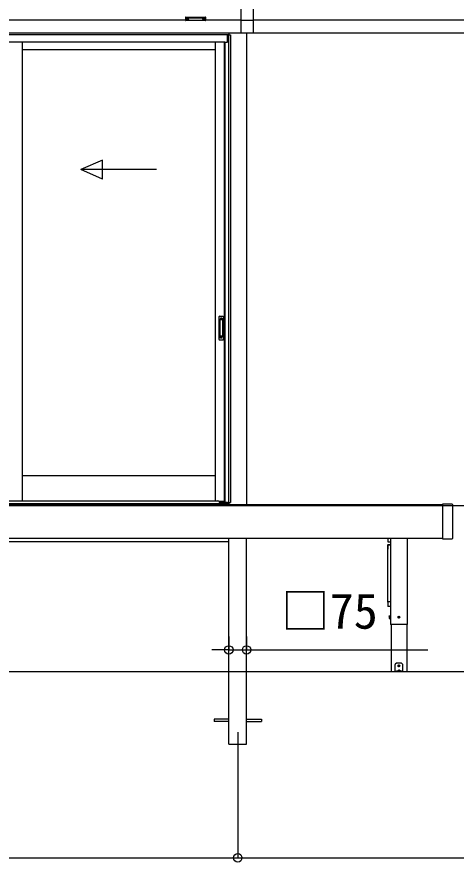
# Model space of a CAD drawing. Units: millimetres, scale not verified. Extents: x -10500 to 10500, y -15600 to 15524.
# Drawn here: x -5734 to -3882, y 8236 to 11803 of the extents above; entities that cross this region are included whole.
import ezdxf
from ezdxf.enums import TextEntityAlignment as Align

# ---------------------------------------------------------------- set-up
doc = ezdxf.new("R2010")
doc.units = ezdxf.units.MM
doc.header["$LTSCALE"] = 80
for name, color, linetype in [('0-3_YKK_12', 2, 'Continuous'), ('0-4_YKK_A1', 4, 'Continuous'), ('0-5_YKK_D', 6, 'Continuous')]:
    doc.layers.add(name, color=color, linetype=linetype)
doc.styles.add('ＭＳ ゴシック', font='')
doc.styles.get('ＭＳ ゴシック').set_extended_font_data('MS Gothic')

msp = doc.modelspace()

# ---------------------------------------------------------------- linework, layer by layer
at = {"layer": '0-3_YKK_12'}
msp.add_line((-4803, 8784.5), (-4803, 8684.5), dxfattribs=at)
at = {"layer": '0-4_YKK_A1'}
for p, q in [((-5023, 11789.5), (-8223, 11789.5)), ((-5023, 11801.19), (-5023, 11800.14)), ((-5023, 11800.14), (-5023, 11788.16)), ((-5022, 11799.77), (-5022, 11801.5)), ((-5022, 11801.5), (-4939, 11801.5)), ((-4980.5, 11799.77), (-5022, 11799.77)), ((-5022, 11787.21), (-5022, 11799.3)), ((-5022, 11787.21), (-5022, 11787.16)), ((-5021.4, 11793.29), (-5021.4, 11792.81)), ((-5018, 11790.65), (-5018, 11790.36)), ((-5016, 11791.55), (-5016, 11791.01)), ((-5016, 11791.55), (-5015, 11791.55)), ((-5016, 11790.11), (-5016, 11790.06)), ((-5015, 11791.55), (-5015, 11791.01)), ((-5015, 11790.11), (-5015, 11790.06)), ((-5013, 11790.65), (-5013, 11790.36)), ((-5009.6, 11793.29), (-5009.6, 11792.81)), ((-4939, 11799.77), (-4980.5, 11799.77)), ((-4980.5, 11799.3), (-4939, 11799.3)), ((-4951.4, 11793.29), (-4951.4, 11792.81)), ((-4948, 11790.65), (-4948, 11790.36)), ((-4946, 11791.55), (-4946, 11791.01)), ((-4945, 11791.55), (-4946, 11791.55)), ((-4946, 11790.11), (-4946, 11790.06)), ((-4945, 11791.55), (-4945, 11791.01)), ((-4945, 11790.11), (-4945, 11790.06)), ((-4943, 11790.65), (-4943, 11790.36)), ((-4939.6, 11793.29), (-4939.6, 11792.81)), ((-4939, 11801.5), (-4939, 11799.77)), ((-4939, 11799.77), (-4939, 11799.3)), ((-4939, 11799.3), (-4939, 11787.21)), ((-4939, 11787.21), (-4939, 11787.16)), ((-4938, 11800.14), (-4938, 11801.19)), ((-4938, 11788.16), (-4938, 11800.14)), ((-4788, 11789.5), (-4938, 11789.5)), ((-4738, 11787.27), (-4788, 11787.27)), ((-1383, 11789.5), (-4738, 11789.5)), ((-4765.5, 11734.5), (-8242.6, 11734.5)), ((-4841, 11734.5), (-8242.6, 11734.5)), ((-4841, 11734.5), (-4841, 11726.5)), ((-4840.5, 11734.5), (-4840.5, 11726.5)), ((-4765.5, 11734.5), (-4765.5, 9744.5)), ((-1363.4, 11734.5), (-4760.5, 11734.5)), ((-4841, 11727.5), (-8242.6, 11727.5)), ((-4846.5, 11726.5), (-8242.6, 11726.5)), ((-4846.5, 11696.5), (-4846.5, 11726.5)), ((-4846, 11726.5), (-4833, 11726.5)), ((-4846, 11726.5), (-4846, 11696.5)), ((-4841.8, 11726.5), (-4841.8, 9753.5)), ((-4833, 11726.5), (-4833, 9753.5)), ((-4857, 11696.5), (-8242.6, 11696.5)), ((-5711.75, 11696.5), (-5711.75, 9761)), ((-5711.75, 11664.5), (-4898, 11664.5)), ((-4898, 11696.5), (-4898, 9761)), ((-4860.2, 11696.5), (-4860.2, 9757.5)), ((-4857, 11696.5), (-4857, 9755)), ((-4857, 11696.5), (-4846, 11696.5)), ((-5373.22, 11198.13), (-5464.88, 11158.13)), ((-5373.22, 11118.13), (-5373.22, 11198.13)), ((-5144.88, 11158.13), (-5464.88, 11158.13)), ((-5373.22, 11118.13), (-5464.88, 11158.13)), ((-4882, 10536.5), (-4882, 10442.5)), ((-4879, 10539.5), (-4866, 10539.5)), ((-4878.2, 10525.5), (-4878.2, 10453.5)), ((-4878.1, 10525.95), (-4877.91, 10524.09)), ((-4877.91, 10523.09), (-4877.91, 10455.91)), ((-4867.8, 10526.5), (-4877.2, 10526.5)), ((-4868.16, 10524.09), (-4876.91, 10524.09)), ((-4869, 10531.5), (-4876, 10531.5)), ((-4876, 10531.49), (-4876, 10527)), ((-4869, 10529.09), (-4876, 10529.09)), ((-4869, 10528.59), (-4876, 10528.59)), ((-4869, 10531.49), (-4869, 10527)), ((-4867.17, 10524.09), (-4866.93, 10525.99)), ((-4867.17, 10523.09), (-4867.17, 10455.91)), ((-4866.8, 10525.5), (-4866.8, 10453.5)), ((-4863, 10536.5), (-4863, 10442.5)), ((-4878.1, 10453.05), (-4877.91, 10454.91)), ((-4867.8, 10452.5), (-4877.2, 10452.5)), ((-4868.16, 10454.91), (-4876.91, 10454.91)), ((-4876, 10447.51), (-4876, 10452)), ((-4869, 10450.41), (-4876, 10450.41)), ((-4869, 10449.91), (-4876, 10449.91)), ((-4869, 10447.51), (-4869, 10452)), ((-4866.93, 10453.01), (-4867.17, 10454.91)), ((-4879, 10439.5), (-4866, 10439.5)), ((-4869, 10447.5), (-4876, 10447.5)), ((-5711.75, 9867.5), (-4898, 9867.5)), ((8508.13, 9739.5), (-10282.65, 9739.5)), ((-4841, 9747.5), (-8405, 9747.5)), ((-8399.5, 9747.5), (-4846.5, 9747.5)), ((-3939, 9744.5), (-6608, 9744.5)), ((-4857, 9757.5), (-4881.73, 9757.5)), ((-4881.5, 9754.5), (-4881.5, 9756)), ((-4857, 9755), (-4846, 9755)), ((-4846.5, 9747.5), (-4846.5, 9755)), ((-4846, 9747.5), (-4846, 9755)), ((-4846, 9747.5), (-4844.9, 9747.5)), ((-4841, 9744.5), (-4841, 9747.5)), ((-3939, 9746), (-3939, 9743.59)), ((-3899.41, 9747), (-3938, 9747)), ((-3898.71, 9746.71), (-3898.61, 9746.61)), ((-3896.39, 9744.39), (-3898.61, 9746.61)), ((-3896.39, 9744.39), (-3896.29, 9744.29)), ((-3896, 9603.41), (-3896, 9743.59)), ((-3939, 9602.5), (-6608, 9602.5)), ((-4170.21, 9602.5), (-4170.21, 9588.3)), ((-4158.01, 9602.5), (-4158.01, 9602.39)), ((-4158.01, 9602.5), (-4158.01, 9239.5)), ((-4157.93, 9602.5), (-4157.93, 9239.5)), ((-4157.81, 9588.3), (-4157.81, 9602.5)), ((-4087.93, 9602.5), (-4087.93, 9239.5)), ((-4087.93, 9602.5), (-4087.93, 9239.5)), ((-4087.85, 9602.5), (-4087.85, 9239.5)), ((-3938, 9600), (-3899.41, 9600)), ((-3898.61, 9600.39), (-3898.71, 9600.29)), ((-3898.61, 9600.39), (-3896.39, 9602.61)), ((-3896.29, 9602.71), (-3896.39, 9602.61)), ((-8405.5, 9589.5), (-4840.5, 9589.5)), ((-4170.2, 9575.16), (-4170.2, 9558.01)), ((-4170, 9333.92), (-4170, 9574.62)), ((-4169.21, 9587.3), (-4158.81, 9587.3)), ((-4169.2, 9576.16), (-4158.8, 9576.16)), ((-4169.2, 9575.91), (-4158.8, 9575.91)), ((-4169, 9575.54), (-4159, 9575.54)), ((-4170.2, 9333.36), (-4170.2, 9333.23)), ((-4170.2, 9333.23), (-4170.2, 9332.7)), ((-4170.2, 9332.7), (-4170.2, 9330.14)), ((-4170.2, 9330.14), (-4170.2, 9318.45)), ((-4158.8, 9334.29), (-4169.2, 9334.29)), ((-4158.8, 9315.21), (-4169.2, 9315.21)), ((-4164.73, 9274.5), (-4164.28, 9275.27)), ((-4164.73, 9274.5), (-4164.73, 9264.5)), ((-4164.28, 9275.27), (-4160.73, 9275.27)), ((-4164.28, 9272.39), (-4160.73, 9272.39)), ((-4160.73, 9275.27), (-4160.73, 9263.73)), ((-4159.53, 9275.75), (-4157.93, 9275.75)), ((-4164.73, 9264.5), (-4164.28, 9263.73)), ((-4164.28, 9266.61), (-4160.73, 9266.61)), ((-4164.28, 9263.73), (-4160.73, 9263.73)), ((-4087.85, 9239.5), (-4158.01, 9239.5)), ((-4155.58, 9239.5), (-4155.58, 9039.5)), ((-4125.17, 9270), (-4124.06, 9270.02)), ((-4125.17, 9269), (-4124.06, 9268.98)), ((-4124.06, 9270.02), (-4123.55, 9270.12)), ((-4124.06, 9268.98), (-4123.55, 9268.88)), ((-4123.45, 9270.64), (-4123.55, 9270.12)), ((-4123.45, 9268.36), (-4123.55, 9268.88)), ((-4123.43, 9271.74), (-4123.45, 9270.64)), ((-4123.43, 9267.26), (-4123.45, 9268.36)), ((-4122.43, 9271.74), (-4122.41, 9270.64)), ((-4122.43, 9267.26), (-4122.41, 9268.36)), ((-4122.41, 9270.64), (-4122.31, 9270.12)), ((-4122.41, 9268.36), (-4122.31, 9268.88)), ((-4121.79, 9270.02), (-4122.31, 9270.12)), ((-4121.79, 9268.98), (-4122.31, 9268.88)), ((-4120.68, 9270), (-4121.79, 9270.02)), ((-4120.68, 9269), (-4121.79, 9268.98)), ((-4090.28, 9239.5), (-4090.28, 9039.5)), ((-4138.93, 9042.5), (-4138.93, 9069.67)), ((-4133.93, 9075.5), (-4138.34, 9071.09)), ((-4111.93, 9075.5), (-4133.93, 9075.5)), ((-4125.17, 9065), (-4124.06, 9065.02)), ((-4125.17, 9064), (-4124.06, 9063.98)), ((-4124.06, 9065.02), (-4123.55, 9065.12)), ((-4124.06, 9063.98), (-4123.55, 9063.88)), ((-4123.45, 9065.64), (-4123.55, 9065.12)), ((-4123.45, 9063.36), (-4123.55, 9063.88)), ((-4123.43, 9066.74), (-4123.45, 9065.64)), ((-4123.43, 9062.26), (-4123.45, 9063.36)), ((-4122.43, 9066.74), (-4122.41, 9065.64)), ((-4122.43, 9062.26), (-4122.41, 9063.36)), ((-4122.41, 9065.64), (-4122.31, 9065.12)), ((-4122.41, 9063.36), (-4122.31, 9063.88)), ((-4121.79, 9065.02), (-4122.31, 9065.12)), ((-4121.79, 9063.98), (-4122.31, 9063.88)), ((-4120.68, 9065), (-4121.79, 9065.02)), ((-4120.68, 9064), (-4121.79, 9063.98)), ((-4107.51, 9071.09), (-4111.93, 9075.5)), ((-4106.93, 9042.5), (-4106.93, 9069.67)), ((8508.13, 9039.5), (-10282.65, 9039.5)), ((-4090.28, 9039.5), (-4155.58, 9039.5)), ((-4138.93, 9042), (-4138.93, 9042.5)), ((-4138.93, 9039.5), (-4138.93, 9042)), ((-4138.93, 9042), (-4138.34, 9042)), ((-4138.34, 9039.5), (-4138.93, 9039.5)), ((-4138.34, 9042), (-4133.93, 9042)), ((-4111.93, 9042), (-4133.93, 9042)), ((-4111.93, 9039.5), (-4133.93, 9039.5)), ((-4124.37, 9046.96), (-4128.83, 9042.5)), ((-4126.93, 9042.92), (-4126.93, 9042.5)), ((-4126.93, 9042.5), (-4118.93, 9042.5)), ((-4126.43, 9042), (-4119.43, 9042)), ((-4117.03, 9042.5), (-4121.48, 9046.96)), ((-4118.93, 9042.92), (-4118.93, 9042.5)), ((-4111.93, 9039.5), (-4111.93, 9042)), ((-4111.93, 9042), (-4107.51, 9042)), ((-4107.51, 9039.5), (-4111.93, 9039.5)), ((-4107.51, 9042), (-4106.93, 9042)), ((-4106.93, 9042.5), (-4106.93, 9042)), ((-4840.5, 8839), (-4903, 8839)), ((-4903, 8839), (-4903, 8830)), ((-4840.5, 8830), (-4903, 8830)), ((-4765.5, 8839), (-4703, 8839)), ((-4765.5, 8830), (-4703, 8830)), ((-4703, 8839), (-4703, 8830)), ((-4840.5, 8734.5), (-4765.5, 8734.5))]:
    msp.add_line(p, q, dxfattribs=at)
for points in [[(-4788, 11855.5), (-4738, 11855.5), (-4738, 11734.5), (-4788, 11734.5)], [(-4160.73, 9275.25), (-4159.53, 9275.25), (-4159.53, 9263.75), (-4160.73, 9263.75)]]:
    msp.add_lwpolyline(points, close=True, dxfattribs=at)
for points in [[(-5022, 11799.77), (-5022, 11799.3), (-4980.5, 11799.3)], [(-4938.95, 11787.21), (-4980.5, 11787.21), (-5022, 11787.21)], [(-4939, 11787.16), (-4980.5, 11787.16), (-5022, 11787.16)], [(-8359.5, 9761), (-7489.25, 9761), (-4886.5, 9761)], [(-4881.5, 9754.5), (-4857, 9754.5), (-4846.5, 9754.5)], [(-4844.9, 9747.5), (-4844.9, 9753.5), (-4833, 9753.5)], [(-4840.5, 9753.5), (-4840.5, 9747.5), (-4840.5, 9744.5)], [(-3939, 9743.59), (-3939, 9603.41), (-3939, 9601)], [(-4840.5, 8734.5), (-4840.5, 9039.5), (-4840.5, 9602.5)], [(-4765.5, 8734.5), (-4765.5, 9039.5), (-4765.5, 9602.5)], [(-4170.2, 9318.45), (-4170.2, 9316.4), (-4170.2, 9316.21)], [(-4157.93, 9263.25), (-4159.53, 9263.25), (-4159.53, 9275.75)], [(-4133.93, 9042), (-4133.93, 9039.5), (-4138.34, 9039.5)], [(-4106.93, 9042), (-4106.93, 9039.5), (-4107.51, 9039.5)]]:
    msp.add_lwpolyline(points, dxfattribs=at)
for centre, radius in [((-4122.93, 9269.5), 4), ((-4120.8, 9267.38), 0.3), ((-4122.93, 9064.5), 4), ((-4120.8, 9062.38), 0.3)]:
    msp.add_circle(centre, radius, dxfattribs=at)
for centre, radius, start, end in [((-5022, 11788.16), 1, 180, 270), ((-5022.02, 11788.18), 0.978, 181.38954, 271.32481), ((-4939, 11788.16), 1, 270, 0), ((-4938.98, 11788.18), 0.978, 268.67519, 358.61046), ((-4879, 10536.5), 3, 90, 180), ((-4877.2, 10525.5), 1, 90, 180), ((-4876.91, 10523.09), 1, 90, 180), ((-4868.17, 10523.09), 1, 0, 90), ((-4867.8, 10525.5), 1, 0, 90), ((-4866, 10536.5), 3, 0, 90), ((-4877.2, 10453.5), 1, 180, 270), ((-4876.91, 10455.91), 1, 180, 270), ((-4868.17, 10455.91), 1, 270, 0), ((-4867.8, 10453.5), 1, 270, 0), ((-4879, 10442.5), 3, 180, 270), ((-4866, 10442.5), 3, 270, 0), ((-4886.5, 9756), 5, 0, 90), ((-3938, 9746), 1, 90, 180), ((-3899.41, 9746), 1, 45, 90), ((-3897, 9743.59), 1, 0, 45), ((-3938, 9601), 1, 180, 270), ((-3899.41, 9601), 1, 270, 315), ((-3897, 9603.41), 1, 315, 0), ((-4169.21, 9588.3), 1, 180, 270), ((-4169.2, 9575.16), 1, 90, 180), ((-4169.24, 9574.95), 0.964, 87.79679, 177.6127), ((-4169.32, 9558.01), 0.881, 180.33509, 219.38129), ((-4169.04, 9574.58), 0.964, 87.79679, 177.6127), ((-4158.96, 9574.58), 0.964, 6.84841, 92.20321), ((-4158.81, 9588.3), 1, 270, 0), ((-4158.8, 9575.16), 1, 37.44287, 90), ((-4158.79, 9574.89), 1.03, 40.31355, 90.66766), ((-4169.24, 9333.32), 0.964, 87.79679, 177.6127), ((-4169.2, 9316.21), 1, 180, 270), ((-4158.76, 9333.32), 0.964, 38.24694, 92.20321), ((-4158.8, 9316.21), 1, 270, 322.55713), ((-4162.17, 9273.83), 2.56, 145.61708, 214.38292), ((-4155.17, 9269.5), 9.55, 162.41276, 197.58724), ((-4162.17, 9265.17), 2.56, 145.61708, 214.38292), ((-4122.93, 9269.5), 2.3, 167.44414, 192.55586), ((-4122.93, 9269.5), 2.3, 77.44414, 102.55586), ((-4122.93, 9269.5), 2.3, 257.44414, 282.55586), ((-4122.93, 9269.5), 2.3, 347.44414, 12.55586), ((-4136.93, 9069.67), 2, 135, 180), ((-4122.93, 9064.5), 2.3, 167.44414, 192.55586), ((-4122.93, 9064.5), 2.3, 77.44414, 102.55586), ((-4122.93, 9064.5), 2.3, 257.44414, 282.55586), ((-4122.93, 9064.5), 2.3, 347.44414, 12.55586), ((-4108.93, 9069.67), 2, 0, 45), ((-4125.93, 9042.92), 1, 126.03188, 180), ((-4126.43, 9042.5), 0.5, 180, 270), ((-4122.93, 9038.8), 6.1, 53.96812, 126.03188), ((-4119.43, 9042.5), 0.5, 270, 0), ((-4119.93, 9042.92), 1, 0, 53.96812)]:
    msp.add_arc(centre, radius, start, end, dxfattribs=at)
for centre, major_axis, ratio, start_param, end_param in [((-5022, 11801.19), (-1, 0), 0.315299, 4.712389, 6.2831853), ((-5022, 11800.14), (-1, 0), 0.366615, 0, 1.5707963), ((-5022, 11800.14), (-1, 0), 0.843474, 0, 1.5707963), ((-5015.5, 11793.29), (-5.9, 0), 0.300706, 3.1415927, 6.2831853), ((-5015.5, 11792.81), (-5.9, 0), 0.300706, 3.1415927, 6.2831853), ((-5015.5, 11792.81), (-5.9, 0), 0.46726, 6.2831853, 9.424778), ((-5017, 11792.81), (-4.4, 0), 0.502493, 1.3415201, 1.5707963), ((-5017, 11792.81), (-4.4, 0), 0.570835, 1.3415201, 1.5707963), ((-5017, 11791.01), (1, 0), 0.417642, 4.712389, 6.2831853), ((-5017, 11790.11), (1, 0), 0.18377, 6.2831853, 7.8539816), ((-5014, 11791.01), (-1, 0), 0.417642, 0, 1.5707963), ((-5014, 11790.11), (-1, 0), 0.18377, 4.712389, 6.2831853), ((-5014, 11790.11), (-1, 0), 0.18377, 4.712389, 6.2831853), ((-5014, 11792.81), (4.4, 0), 0.502493, 4.712389, 4.9416652), ((-5014, 11792.81), (4.4, 0), 0.570835, 4.712389, 4.9416652), ((-4945.5, 11793.29), (5.9, 0), 0.300706, 0, 3.1415927), ((-4945.5, 11792.81), (5.9, 0), 0.300706, 0, 3.1415927), ((-4945.5, 11792.81), (5.9, 0), 0.46726, 3.1415927, 6.2831853), ((-4947, 11792.81), (-4.4, 0), 0.502493, 1.3415201, 1.5707963), ((-4947, 11792.81), (-4.4, 0), 0.570835, 1.3415201, 1.5707963), ((-4947, 11791.01), (1, 0), 0.417642, 4.712389, 6.2831853), ((-4947, 11790.11), (1, 0), 0.18377, 6.2831853, 7.8539816), ((-4947, 11790.11), (1, 0), 0.18377, 6.2831853, 7.8539816), ((-4944, 11791.01), (-1, 0), 0.417642, 0, 1.5707963), ((-4944, 11790.11), (-1, 0), 0.18377, 4.712389, 6.2831853), ((-4944, 11792.81), (4.4, 0), 0.502493, 4.712389, 4.9416652), ((-4944, 11792.81), (4.4, 0), 0.570835, 4.712389, 4.9416652), ((-4939, 11801.19), (-1, 0), 0.315299, 3.1415927, 4.712389), ((-4939, 11800.14), (-1, 0), 0.366615, 1.5707963, 3.1415927), ((-4939, 11800.14), (-1, 0), 0.843474, 1.5707963, 3.1415927), ((-4128.33, 9042.5), (0.688, 0.425), 0.381966, 2.1243707, 3.695167), ((-4122.93, 9044.07), (0, -3.54), 0.707107, 2.5261129, 3.7570724), ((-4117.53, 9042.5), (0.688, -0.425), 0.381966, 5.7296109, 7.3004073)]:
    msp.add_ellipse(centre, major_axis=major_axis, ratio=ratio, start_param=start_param, end_param=end_param, dxfattribs=at)
at = {"layer": '0-5_YKK_D'}
for p, q in [((-4840.5, 9188.5), (-4840.5, 9130.61)), ((-4765.5, 9188.5), (-4765.5, 9130.61)), ((-4840.5, 9131.61), (-4912.5, 9131.61)), ((-4840.5, 9131.61), (-4765.5, 9131.61)), ((-4765.5, 9131.61), (-4001.36, 9131.61)), ((-4803, 8683.5), (-4803, 8253.5)), ((-4803, 8683.5), (-4803, 8253.5)), ((-8443, 8254.5), (-4803, 8254.5)), ((-4803, 8254.5), (-1163, 8254.5))]:
    msp.add_line(p, q, dxfattribs=at)
for centre in [(-4840.5, 9131.61), (-4765.5, 9131.61), (-4803, 8254.5), (-4803, 8254.5)]:
    msp.add_circle(centre, 18, dxfattribs=at)

# ---------------------------------------------------------------- texts
at = {"layer": '0-5_YKK_D', "style": 'ＭＳ ゴシック'}
msp.add_text('□75', height=149.6, dxfattribs=at).set_placement((-4619.75, 9176.24), align=Align.BOTTOM_LEFT)

doc.saveas('drawing.dxf')
